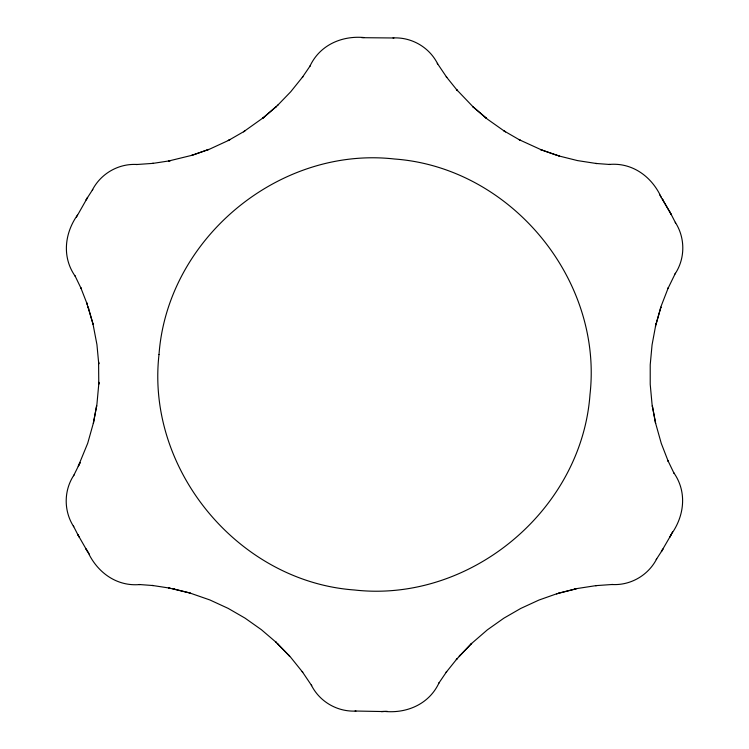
<?xml version="1.0" encoding="UTF-8"?>
<svg xmlns="http://www.w3.org/2000/svg" width="749" height="749" viewBox="0 0 749 749"><rect width="100%" height="100%" fill="white"/><g stroke="black" fill="none" stroke-linecap="round" stroke-linejoin="round"><path stroke-width="1.12" d="M98.793 383.479L98.821 382.318L98.784 384.19L98.587 361.917L98.746 363.995L98.718 363.462M98.793 383.872L96.939 404.123L93.363 423.335L96.696 405.63L96.443 407.119M93.55 422.473L87.708 443.258L78.261 466.262L80.134 462.573L79.787 463.313M675.392 273.263L667.93 288.571L668.286 287.738L661.273 305.798L655.45 326.527L655.637 325.665L652.061 344.877L650.216 364.81L650.216 384.303L652.061 404.385L655.618 423.457L652.295 405.743L652.548 407.231M656.133 323.615L655.946 324.336L660.899 307.043L660.412 308.663M73.608 475.737L79.441 463.912M76.454 217.098L87.614 197.418L86.088 199.946L86.697 198.916M670.945 535.058L671.226 534.533L669.812 537.108L672.546 531.902M77.531 214.972C64.442 233.435 61.867 257.413 75.312 276.372M671.469 534.028C684.549 515.565 687.133 491.597 673.688 472.628M73.982 475.025C63.656 490.511 63.646 511.136 73.758 526.744M675.018 273.975C685.354 258.489 685.354 237.864 675.242 222.256M662.303 550.084L662.912 549.054L661.386 551.582L670.392 536.078M309.88 66.333C319.589 45.202 341.638 35.456 364.164 37.553M439.111 682.667C429.411 703.798 407.362 713.544 384.827 711.447M87.305 197.923L92.782 189.431M656.218 559.569L661.704 551.077M92.286 190.171C100.74 173.609 118.604 163.301 137.189 164.499M656.714 558.829C648.26 575.391 630.396 585.699 611.811 584.501M310.376 65.566L302.324 77.39L302.868 76.66L290.724 91.762L277.327 105.637L277.87 105.113L262.665 118.305L276.334 106.564L275.679 107.163M438.624 683.444L446.676 671.619L446.132 672.34L457.33 658.362L456.291 659.616L471.673 643.363L459.165 656.293L460.317 655.066M471.13 643.887L487.402 629.815L503.871 618.178L520.752 608.441L538.934 600.061L557.368 593.554L556.526 593.817L577.376 588.499L596.532 585.54L595.633 585.652L612.616 584.463M263.826 117.34L243.528 131.787L244.867 130.991M228.866 140.222L229.887 139.66L228.248 140.559L244.52 131.187M228.529 140.419L209.935 148.995L191.641 155.446L208.643 149.482L207.22 150.006M192.484 155.174L168.562 161.026L170.173 160.745L152.468 163.46L153.367 163.348L136.384 164.537M559.381 592.955L558.67 593.161L576.121 588.798L574.474 589.182M361.786 37.684L393.918 37.984M383.675 711.513L384.274 711.494L381.325 711.55L387.214 711.316M382.524 711.541L355.082 711.016M609.077 164.462C632.222 162.299 651.696 176.521 661.133 197.081M139.923 584.538C116.778 586.701 97.304 572.479 87.867 551.919M393.019 37.937C411.594 36.973 429.458 47.29 437.706 63.983M355.972 711.063C337.406 712.027 319.542 701.71 311.294 685.017M609.986 164.499L595.717 163.441L596.616 163.544L577.47 160.586L558.754 155.914L559.475 156.12L540.45 149.547L557.453 155.52L556.61 155.258M139.014 584.501L153.283 585.559L152.384 585.456L170.089 588.171L168.478 587.89L190.246 593.086L172.785 588.714L174.433 589.107M189.525 592.88L209.842 599.94L228.155 608.375L245.035 618.131L261.373 629.684L276.231 642.389L275.576 641.799L290.612 657.201L302.746 672.312L302.203 671.581L311.724 685.7M541.873 150.072L519.207 139.717L520.564 140.475M504.573 131.234L505.575 131.843L503.965 130.878L520.227 140.278M504.236 131.047L487.515 119.231L472.778 106.611L486.447 118.351L485.277 117.387M473.424 107.201L456.413 89.412L457.452 90.666L446.254 76.698L446.797 77.419L437.276 63.3M277.757 643.84L277.214 643.325L289.723 656.264L288.562 655.029M659.841 195.077L671.301 214.588L669.878 212.014M87.23 550.955L87.539 551.461L86.023 548.942L89.159 553.914M662.977 200.058L662.369 199.037L670.458 213.053M78.542 535.947L79.122 536.986L77.699 534.411L86.622 549.963M671.02 214.064L675.635 223.062M73.365 525.938L77.98 534.936M674.109 473.443L667.893 460.551L668.248 461.384L661.264 443.371L655.431 422.595M74.891 275.566L81.107 288.449L80.752 287.616L87.249 304.3L86.687 302.774L93.073 324.223L88.129 306.921L88.616 308.541M92.895 323.493L96.939 344.615L98.69 363.293M159.003 354.53C145.943 469.941 238.688 581.627 354.53 589.997C469.941 603.057 581.627 510.312 589.997 394.47C603.057 279.059 510.312 167.373 394.47 159.003C279.059 145.943 167.373 238.688 159.003 354.53"/></g></svg>
